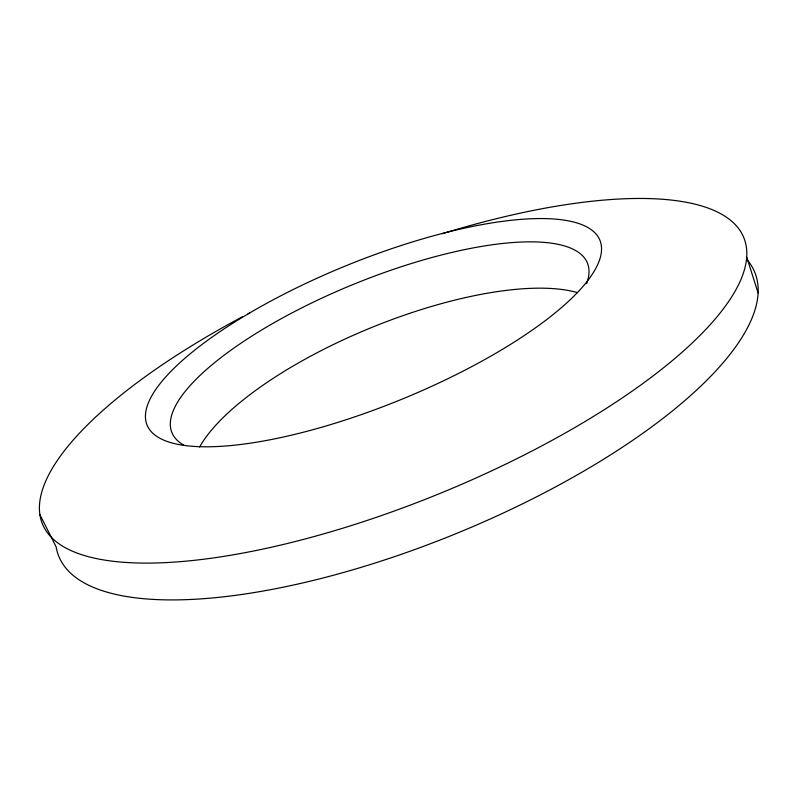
<?xml version="1.0" encoding="UTF-8"?>
<svg xmlns="http://www.w3.org/2000/svg" width="798" height="798" viewBox="0 0 798 798"><rect width="100%" height="100%" fill="white"/><g stroke="black" fill="none" stroke-linecap="round" stroke-linejoin="round"><path stroke-width="1.2" d="M39.9 514.65L56.089 546.76A375.838 129.126 -22.2 0 0 461.663 531.328A375.838 129.126 -22.2 0 0 747.177 259.859M746.689 257.056L758.1 292.906M442.351 233.704A378.761 122.004 -22.2 0 1 708.415 326.631A378.761 122.004 -22.2 0 1 139.151 563.029A378.761 122.004 -22.2 0 1 242.702 316.616M248.068 313.774A378.761 122.004 -22.2 0 1 250.233 312.636M183.789 445.154A224.378 68.688 -22.2 0 1 357.843 282.562A224.378 68.688 -22.2 0 1 586.61 283.619M199.57 447.05A221.864 75.002 -22.2 0 1 371.06 327.719A221.864 75.002 -22.2 0 1 577.403 292.617M240.806 444.466A244.557 72.349 -22.2 0 0 600.475 256.886A244.557 72.349 -22.2 0 0 279.15 296.666A244.557 72.349 -22.2 0 0 240.806 444.466"/></g></svg>
